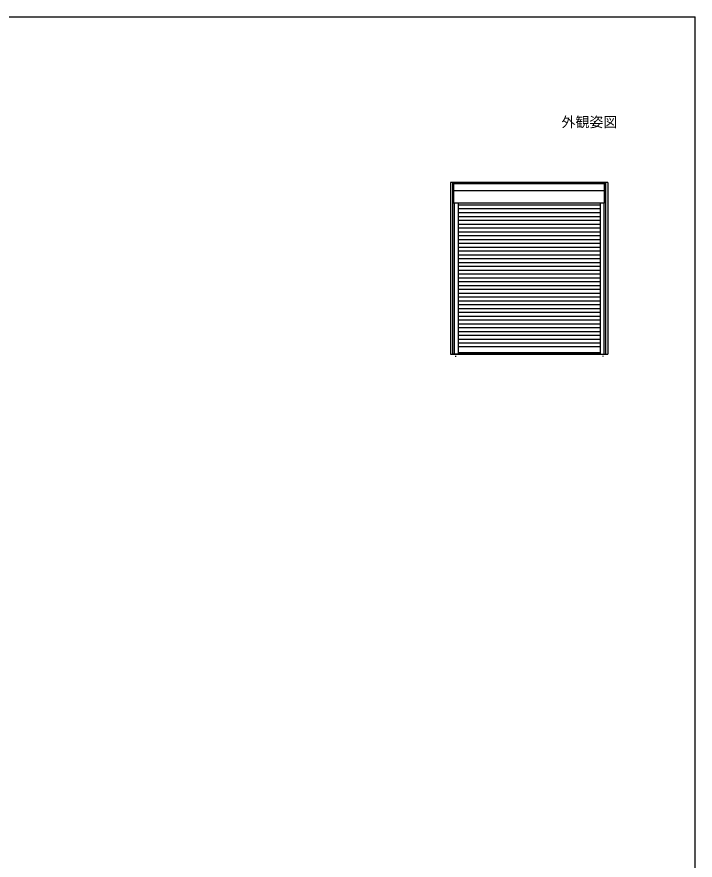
# Model space of a CAD drawing. Units: millimetres, scale not verified. Extents: x -525 to 525, y -783 to 779.
# Drawn here: x 136.3 to 525, y 263.5 to 747.1 of the extents above; entities that cross this region are included whole.
import ezdxf
from ezdxf.enums import TextEntityAlignment as Align

# ---------------------------------------------------------------- set-up
doc = ezdxf.new("R2010")
doc.units = ezdxf.units.MM
doc.header["$LTSCALE"] = 4
for name, color, linetype in [('0-1_USER1', 3, 'Continuous'), ('0-6_YKK_A1', 4, 'Continuous'), ('0-8_YKK_ZWAK', 7, 'Continuous')]:
    doc.layers.add(name, color=color, linetype=linetype)
doc.styles.add('ＭＳ ゴシック', font='')
doc.styles.get('ＭＳ ゴシック').set_extended_font_data('MS Gothic')

msp = doc.modelspace()

# ---------------------------------------------------------------- linework, layer by layer
at = {"layer": '0-6_YKK_A1'}
for p, q in [((475, 652.1), (384.75, 652.1)), ((384.75, 652.1), (384.75, 553.6)), ((386.075, 553.6), (386.075, 652.1)), ((386.679, 652.1), (386.075, 652.1)), ((386.625, 640.354), (386.625, 652.046)), ((473.125, 651.25), (386.625, 651.25)), ((473.071, 652.1), (473.675, 652.1)), ((473.125, 640.354), (473.125, 652.046)), ((473.675, 652.1), (473.675, 553.6)), ((475, 652.1), (475, 553.6)), ((473.125, 647.355), (386.625, 647.355)), ((473.071, 640.3), (386.075, 640.3)), ((386.925, 640.3), (386.925, 553.6)), ((389.175, 640.3), (389.175, 553.6)), ((389.175, 639.289), (470.575, 639.289)), ((470.575, 640.245), (470.575, 553.6)), ((472.825, 553.6), (472.825, 640.3)), ((472.825, 553.6), (472.825, 640.245)), ((473.724, 640.3), (473.805, 640.3)), ((470.575, 637.089), (389.175, 637.089)), ((389.175, 634.889), (470.575, 634.889)), ((389.175, 632.689), (470.575, 632.689)), ((389.175, 630.489), (470.575, 630.489)), ((389.175, 628.289), (470.575, 628.289)), ((389.175, 626.089), (470.575, 626.089)), ((389.175, 623.889), (470.575, 623.889)), ((389.175, 621.689), (470.575, 621.689)), ((389.175, 619.489), (470.575, 619.489)), ((389.175, 617.289), (470.575, 617.289)), ((389.175, 615.089), (470.575, 615.089)), ((389.175, 612.888), (470.575, 612.888)), ((389.175, 610.688), (470.575, 610.688)), ((389.175, 608.488), (470.575, 608.488)), ((389.175, 606.288), (470.575, 606.288)), ((389.175, 604.088), (470.575, 604.088)), ((389.175, 601.888), (470.575, 601.888)), ((389.175, 599.688), (470.575, 599.688)), ((389.175, 597.488), (470.575, 597.488)), ((389.175, 595.288), (470.575, 595.288)), ((389.175, 593.088), (470.575, 593.088)), ((389.175, 590.888), (470.575, 590.888)), ((389.175, 588.688), (470.575, 588.688)), ((389.175, 586.488), (470.575, 586.488)), ((389.175, 584.288), (470.575, 584.288)), ((389.175, 582.088), (470.575, 582.088)), ((389.175, 579.888), (470.575, 579.888)), ((389.175, 577.688), (470.575, 577.688)), ((389.175, 575.488), (470.575, 575.488)), ((389.175, 573.288), (470.575, 573.288)), ((389.175, 571.088), (470.575, 571.088)), ((389.175, 568.888), (470.575, 568.888)), ((389.175, 566.688), (470.575, 566.688)), ((389.175, 564.488), (470.575, 564.488)), ((389.175, 562.288), (470.575, 562.288)), ((389.175, 560.088), (470.575, 560.088)), ((389.175, 558.088), (470.575, 558.088)), ((473.675, 559.15), (473.986, 559.15)), ((384.75, 553.6), (470.575, 553.6)), ((389.121, 553.6), (386.129, 553.6)), ((387.625, 552.665), (387.625, 552.169)), ((470.575, 554.5), (389.175, 554.5)), ((470.575, 553.85), (389.175, 553.85)), ((470.575, 553.6), (475, 553.6)), ((470.629, 553.6), (472.825, 553.6)), ((472.125, 552.728), (472.125, 552.321)), ((472.825, 553.6), (473.621, 553.6))]:
    msp.add_line(p, q, dxfattribs=at)
for centre, start, end in [((386.679, 652.046), 90, 180), ((473.071, 652.046), 0, 90), ((386.679, 640.354), 180, 270), ((473.071, 640.354), 270, 0), ((386.129, 553.654), 180, 270), ((389.121, 553.654), 270, 0), ((470.629, 553.654), 180, 270), ((473.621, 553.654), 270, 0)]:
    msp.add_arc(centre, 0.054, start, end, dxfattribs=at)
at = {"layer": '0-8_YKK_ZWAK'}
msp.add_line((-525, 747.1), (525, 747.1), dxfattribs=at)
msp.add_lwpolyline([(-525, -782.9), (525, -782.9), (525, 747.1)], dxfattribs=at)

# ---------------------------------------------------------------- texts
at = {"layer": '0-1_USER1', "style": 'ＭＳ ゴシック'}
msp.add_text('外観姿図', height=5.865, dxfattribs=at).set_placement((448.424, 682.1), align=Align.BOTTOM_LEFT)

doc.saveas('drawing.dxf')
